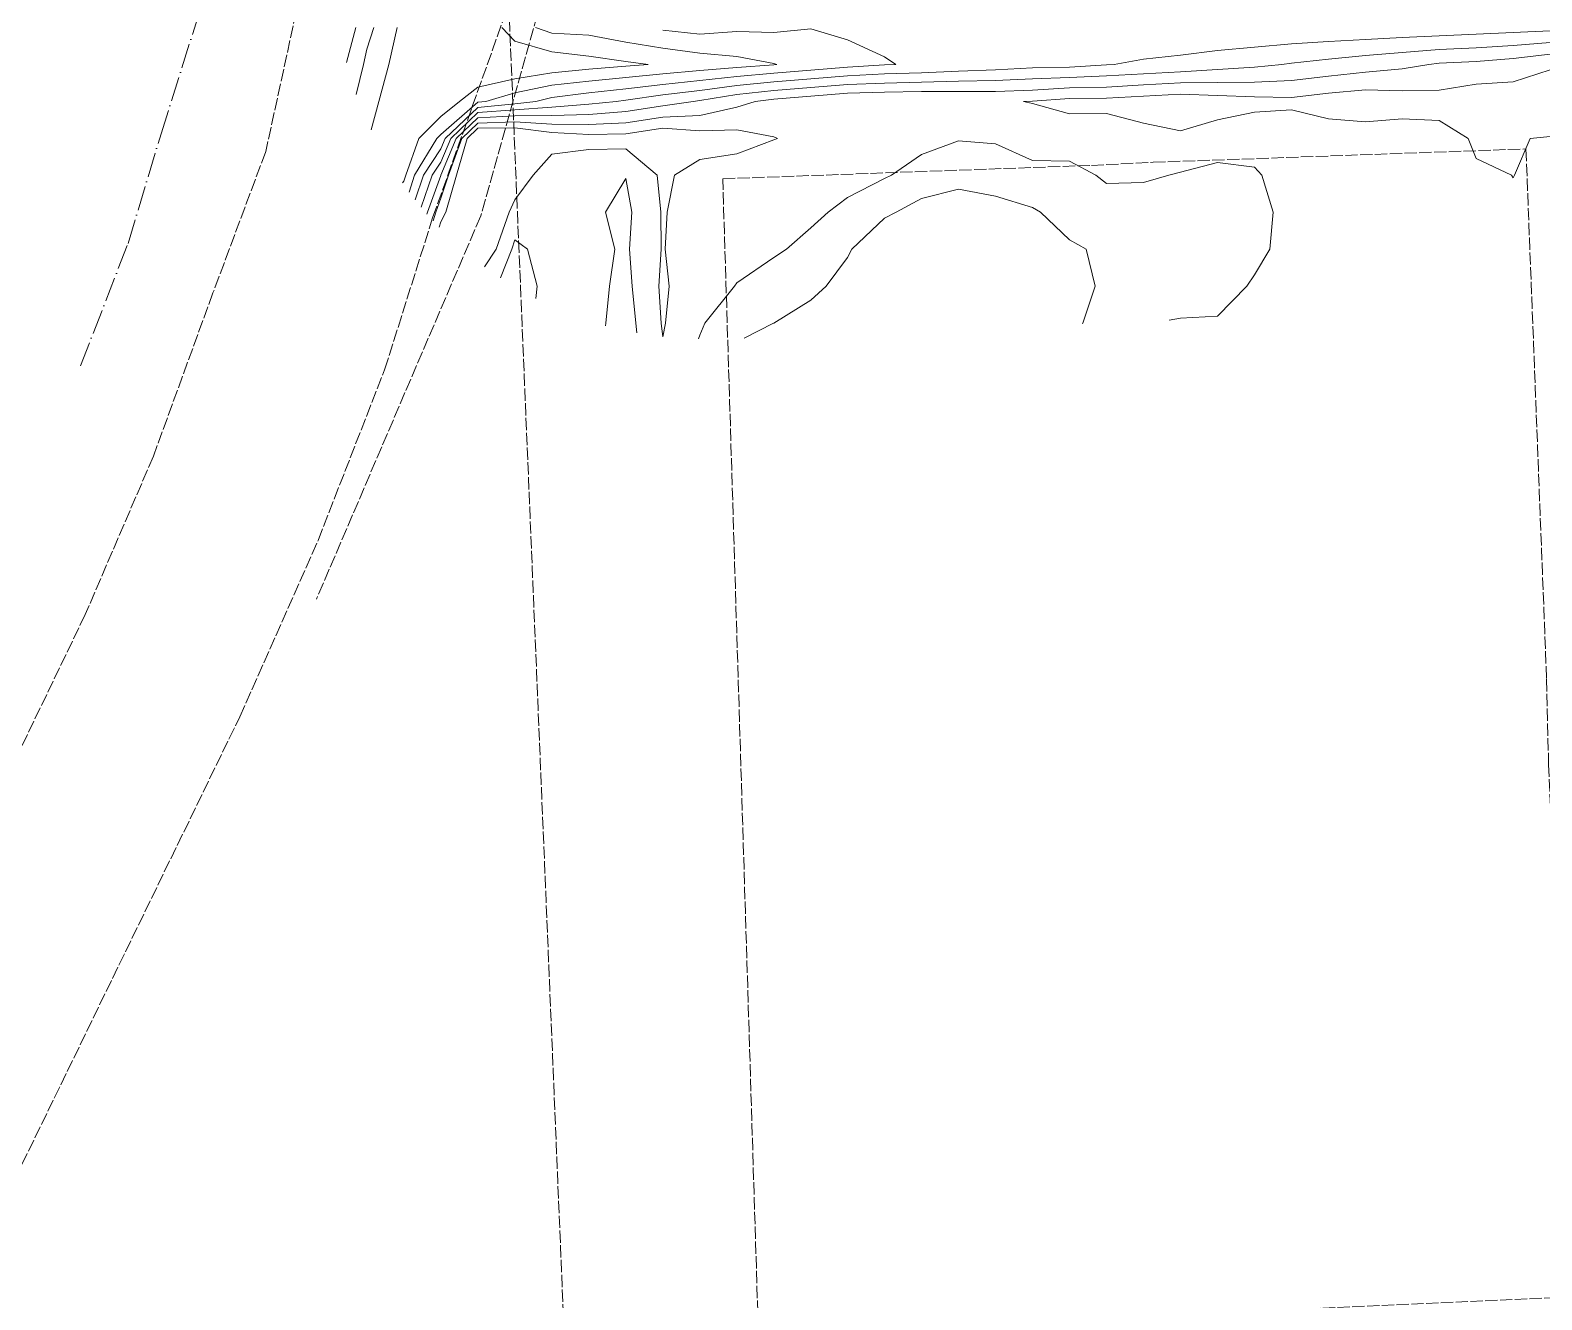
# Model space of a CAD drawing. Extents: x 2926914 to 2934323, y 13779309 to 13785155.
# Drawn here: x 2929404 to 2930018, y 13780807 to 13781323 of the extents above; entities that cross this region are included whole.
import ezdxf

# ---------------------------------------------------------------- set-up
doc = ezdxf.new("R2010")
doc.units = 21
doc.header["$LTSCALE"] = 10
doc.header["$MEASUREMENT"] = 0
doc.linetypes.add('DASHDOT', pattern=[1.4, 1, -0.2, 0, -0.2])
doc.linetypes.add('DASHED', pattern=[0.6, 0.5, -0.1])
for name, color, linetype, lineweight in [('EXIST-DITCH-NHD', 4, 'DASHED', 18), ('EXIST-PIPELINE-RRC', 30, 'DASHDOT', 18), ('PROJ-ADJOINING', 8, 'DASHED', 13), ('TOPO-CONTOUR', 34, 'CONTINUOUS', 9)]:
    doc.layers.add(name, color=color, linetype=linetype, lineweight=lineweight)

msp = doc.modelspace()

# ---------------------------------------------------------------- linework, layer by layer
at = {"layer": 'EXIST-DITCH-NHD'}
msp.add_lwpolyline([(2929621.94, 13782729.05), (2929633.69, 13782443.93), (2929651.2, 13782158.53), (2929658.7, 13781948.8), (2929650.29, 13781660.71), (2929635.14, 13781476.39), (2929618.24, 13781357.98), (2929587.18, 13781247.22), (2929520.52, 13781091.76)], dxfattribs=at)
at = {"layer": 'EXIST-PIPELINE-RRC'}
msp.add_lwpolyline([(2929424.86, 13781186.42), (2929444.08, 13781236.08), (2929457.47, 13781280.49), (2929475.11, 13781336.46), (2929487.88, 13781377.83), (2929501.87, 13781421.02), (2929509.78, 13781458.13), (2929518.3, 13781495.24), (2929527.42, 13781539.65), (2929534.72, 13781579.19), (2929543.24, 13781633.33), (2929549.93, 13781690.52), (2929554.19, 13781733.1), (2929558.44, 13781774.47), (2929560.27, 13781823.74), (2929560.27, 13781854.16), (2929541.21, 13782285.12), (2929539.37, 13782317.07), (2929557.79, 13782317.95)], dxfattribs=at)
at = {"layer": 'PROJ-ADJOINING'}
for points in [[(2929426.75, 13781085.49), (2928763.39, 13779710.9), (2927357.06, 13780134.26), (2927343.22, 13780457.98), (2926970.21, 13780570.67), (2926914.26, 13782286.9), (2927223.83, 13782299.79), (2929561.09, 13782389.63), (2929580.01, 13781918.76), (2929580.93, 13781849.86), (2929579.56, 13781790.53), (2929574.97, 13781703.79), (2929568.1, 13781628.27), (2929560.36, 13781566.36), (2929550.82, 13781510.51), (2929536.07, 13781439.21), (2929535.31, 13781435.72), (2929499.96, 13781273.37), (2929478.55, 13781216.04), (2929454.37, 13781149.73)], [(2929624.65, 13780705.9), (2929674.71, 13779437.36), (2928831.54, 13779691.47), (2929489.43, 13781044), (2929521.17, 13781115.56), (2929548.18, 13781184.84), (2929567.65, 13781246.43), (2929598.53, 13781333.12)], [(2929685.34, 13781262.32), (2929834.89, 13781267.75), (2929859.95, 13781269), (2930011.17, 13781274.43), (2930019.53, 13781059.3), (2930020.36, 13781024.62), (2930029.61, 13780808.64), (2929880.27, 13780801.85), (2929853.11, 13780800.28), (2929699.73, 13780796.11)]]:
    msp.add_lwpolyline(points, close=True, dxfattribs=at)
at = {"layer": 'TOPO-CONTOUR'}
for points, elevation in [([(2929532.71, 13781309.44), (2929536.51, 13781323.72)], 124.5), ([(2929536.68, 13781296.45), (2929539.56, 13781308.72), (2929541.01, 13781314.94), (2929543.77, 13781323.72)], 125), ([(2929542.68, 13781282.17), (2929545.81, 13781293.72), (2929549.93, 13781308.72), (2929553.2, 13781323.72)], 125.5), ([(2929595.76, 13781323.72), (2929601.01, 13781318.15), (2929616.01, 13781313.87), (2929631.01, 13781312.12), (2929646.01, 13781309.95), (2929655.03, 13781308.72), (2929646.01, 13781307.99), (2929631.01, 13781306.8), (2929616.01, 13781305.28), (2929601.01, 13781302.92), (2929586.01, 13781299.51), (2929578.6, 13781293.72), (2929571.01, 13781287.55), (2929562.01, 13781278.72), (2929556.75, 13781263.72), (2929556.01, 13781261.38), (2929555.39, 13781260.63)], 125.5), ([(2929609.42, 13781323.72), (2929616.01, 13781321.34), (2929631.01, 13781320.61), (2929646.01, 13781317.72), (2929661.01, 13781315.27), (2929676.01, 13781313.3), (2929691.01, 13781311.99), (2929706.01, 13781309.12), (2929707.28, 13781308.72), (2929706.01, 13781308.61), (2929691.01, 13781307.53), (2929676.01, 13781306.28), (2929661.01, 13781304.89), (2929646.01, 13781303.39), (2929631.01, 13781301.98), (2929616.01, 13781300.29), (2929601.01, 13781297.16), (2929589.3, 13781293.72), (2929586.01, 13781293.37), (2929571.01, 13781280.31), (2929569.39, 13781278.72), (2929560.32, 13781263.72), (2929558.14, 13781256.83)], 125), ([(2929661.01, 13781322.6), (2929676.01, 13781320.93), (2929691.01, 13781322.12), (2929706.01, 13781321.66), (2929721.01, 13781323.1), (2929736.01, 13781318.66), (2929751.01, 13781311.74), (2929755.6, 13781308.72), (2929751.01, 13781308.53), (2929736.01, 13781307.59), (2929721.01, 13781306.43), (2929706.01, 13781305.11), (2929691.01, 13781303.84), (2929676.01, 13781302.2), (2929661.01, 13781300.61), (2929646.01, 13781298.78), (2929631.01, 13781297.16), (2929616.01, 13781295.29), (2929609.46, 13781293.72), (2929601.01, 13781292.74), (2929586.01, 13781291.25), (2929572.76, 13781278.72), (2929571.01, 13781274.51), (2929563.89, 13781263.72), (2929560.61, 13781253.79)], 124.5), ([(2930021.01, 13781322.29), (2930006.01, 13781321.69), (2929991.01, 13781320.94), (2929976.01, 13781320.37), (2929961.01, 13781319.61), (2929946.01, 13781318.86), (2929931.01, 13781318.05), (2929916.01, 13781317.03), (2929901.01, 13781315.77), (2929886.01, 13781314.36), (2929871.01, 13781312.42), (2929856.01, 13781310.83), (2929844.15, 13781308.72), (2929841.01, 13781308.52), (2929826.01, 13781307.66), (2929811.01, 13781307.3), (2929796.01, 13781306.53), (2929781.01, 13781306.02), (2929766.01, 13781305.37), (2929751.01, 13781304.84), (2929736.01, 13781304.07), (2929721.01, 13781302.91), (2929706.01, 13781301.62), (2929691.01, 13781300.15), (2929676.01, 13781298.13), (2929661.01, 13781296.33), (2929646.01, 13781294.17), (2929642.17, 13781293.72), (2929631.01, 13781292.55), (2929616.01, 13781291.37), (2929601.01, 13781290.31), (2929586.01, 13781289.14), (2929574.99, 13781278.72), (2929571.01, 13781269.1), (2929567.46, 13781263.72), (2929563, 13781250.84)], 124), ([(2930021.01, 13781317.57), (2930006.01, 13781316.4), (2929991.01, 13781315.4), (2929976.01, 13781314.78), (2929961.01, 13781313.53), (2929946.01, 13781312.38), (2929931.01, 13781310.89), (2929916.01, 13781309.21), (2929912.16, 13781308.72), (2929901.01, 13781307.62), (2929886.01, 13781306.69), (2929871.01, 13781305.74), (2929856.01, 13781304.95), (2929841.01, 13781304.03), (2929826.01, 13781303.41), (2929811.01, 13781302.82), (2929796.01, 13781302.13), (2929781.01, 13781301.86), (2929766.01, 13781301.57), (2929751.01, 13781301.16), (2929736.01, 13781300.56), (2929721.01, 13781299.4), (2929706.01, 13781298.12), (2929691.01, 13781296.46), (2929676.01, 13781294.06), (2929673.38, 13781293.72), (2929661.01, 13781291.94), (2929646.01, 13781289.61), (2929631.01, 13781288.45), (2929616.01, 13781287.94), (2929601.01, 13781287.87), (2929586.01, 13781287.03), (2929577.23, 13781278.72), (2929571.03, 13781263.72), (2929571.01, 13781263.68), (2929565.59, 13781248.72), (2929565.36, 13781247.93)], 123.5), ([(2930021.01, 13781312.85), (2930006.01, 13781311.12), (2929991.01, 13781309.86), (2929976.01, 13781309.19), (2929971.72, 13781308.72), (2929961.01, 13781306.87), (2929946.01, 13781305.59), (2929931.01, 13781303.93), (2929916.01, 13781302.2), (2929901.01, 13781301.56), (2929886.01, 13781301.43), (2929871.01, 13781301.18), (2929856.01, 13781300.39), (2929841.01, 13781299.54), (2929826.01, 13781299.16), (2929811.01, 13781298.33), (2929796.01, 13781297.73), (2929781.01, 13781297.7), (2929766.01, 13781297.76), (2929751.01, 13781297.47), (2929736.01, 13781297.05), (2929721.01, 13781295.89), (2929706.01, 13781294.63), (2929698.52, 13781293.72), (2929691.01, 13781291.33), (2929676.01, 13781288.02), (2929661.01, 13781287.38), (2929646.01, 13781285.05), (2929631.01, 13781284.34), (2929616.01, 13781284.52), (2929601.01, 13781285.44), (2929586.01, 13781284.91), (2929579.47, 13781278.72), (2929574.15, 13781263.72), (2929571.01, 13781254.51), (2929568.91, 13781248.72), (2929567.88, 13781245.22)], 123), ([(2930021.01, 13781306.5), (2930006.01, 13781301.7), (2929991.01, 13781300.68), (2929976.01, 13781298.27), (2929961.01, 13781298.03), (2929946.01, 13781298.4), (2929931.01, 13781297.06), (2929916.01, 13781295.23), (2929901.01, 13781295.5), (2929886.01, 13781296.17), (2929871.01, 13781296.61), (2929856.01, 13781295.82), (2929841.01, 13781295.06), (2929826.01, 13781294.9), (2929811.01, 13781293.85), (2929807.34, 13781293.72), (2929811.01, 13781292.85), (2929826.01, 13781288.73), (2929841.01, 13781288.79), (2929856.01, 13781284.87), (2929871.01, 13781281.72), (2929886.01, 13781286.28), (2929901.01, 13781289.32), (2929916.01, 13781290.33), (2929931.01, 13781286.58), (2929946.01, 13781285.45), (2929961.01, 13781286.68), (2929976.01, 13781286.01), (2929987.66, 13781278.72), (2929991.01, 13781270.59), (2930005.24, 13781263.72), (2930006.01, 13781262.66), (2930006.5, 13781263.72), (2930012.9, 13781278.72), (2930021.01, 13781279.44)], 122.5), ([(2929661.06, 13781198.23), (2929662.09, 13781203.72), (2929663.63, 13781218.72), (2929662.04, 13781233.72), (2929662.77, 13781248.72), (2929665.79, 13781263.72), (2929676.01, 13781270.17), (2929691.01, 13781272.43), (2929706.01, 13781278.14), (2929707.55, 13781278.72), (2929706.01, 13781279.28), (2929691.01, 13781282.13), (2929676.01, 13781281.8), (2929661.01, 13781282.82), (2929646.01, 13781280.49), (2929631.01, 13781280.24), (2929616.01, 13781281.09), (2929601.01, 13781283.01), (2929586.01, 13781282.8), (2929581.7, 13781278.72), (2929577.27, 13781263.72), (2929572.94, 13781248.72), (2929571.01, 13781244.84), (2929570.37, 13781242.7)], 122.5), ([(2929588.68, 13781226.54), (2929593.46, 13781233.72), (2929598.68, 13781248.72), (2929601.01, 13781253.81), (2929608.41, 13781263.72), (2929616.01, 13781272.29), (2929631.01, 13781274.14), (2929646.01, 13781274.47), (2929658.74, 13781263.72), (2929660.2, 13781248.72), (2929660.39, 13781233.72), (2929659.46, 13781218.72), (2929660.31, 13781203.72), (2929660.98, 13781198.24)], 122.5), ([(2929675.51, 13781197.31), (2929676.01, 13781198.89), (2929678.13, 13781203.72), (2929690.14, 13781218.72), (2929691.01, 13781220.02), (2929706.01, 13781230.31), (2929711.14, 13781233.72), (2929721.01, 13781242.35), (2929728.07, 13781248.72), (2929736.01, 13781254.72), (2929751.01, 13781262.38), (2929753.75, 13781263.72), (2929766.01, 13781272.11), (2929781.01, 13781277.7), (2929796.01, 13781276.53), (2929811.01, 13781269.77), (2929826.01, 13781269.5), (2929836.73, 13781263.72), (2929841.01, 13781260.35), (2929856.01, 13781260.86), (2929866.32, 13781263.72), (2929871.01, 13781264.93), (2929886.01, 13781268.9), (2929901.01, 13781266.99), (2929904.03, 13781263.72), (2929908.65, 13781248.72), (2929907.29, 13781233.72), (2929901.01, 13781223.31), (2929897.88, 13781218.72), (2929886.01, 13781206.55), (2929871.01, 13781205.74), (2929866.38, 13781204.92)], 123), ([(2929637.83, 13781202.66), (2929637.93, 13781203.72), (2929639.35, 13781218.72), (2929641.55, 13781233.72), (2929637.72, 13781248.72), (2929646.01, 13781262.39), (2929648.46, 13781248.72), (2929647.5, 13781233.72), (2929648.56, 13781218.72), (2929650.12, 13781203.72), (2929650.51, 13781199.78)], 123), ([(2929694.04, 13781197.67), (2929705.88, 13781203.72), (2929706.01, 13781203.78), (2929721.01, 13781213), (2929727.32, 13781218.72), (2929736.01, 13781230.33), (2929737.75, 13781233.72), (2929751.01, 13781246.29), (2929755.63, 13781248.72), (2929766.01, 13781254.26), (2929781.01, 13781258.11), (2929796.01, 13781255.29), (2929811.01, 13781250.62), (2929814.22, 13781248.72), (2929826.01, 13781237.54), (2929832.83, 13781233.72), (2929836.4, 13781218.72), (2929831.35, 13781203.72), (2929831.22, 13781203.44)], 123.5), ([(2929595.13, 13781222.17), (2929599.83, 13781233.72), (2929601.01, 13781237.55), (2929606.08, 13781233.72), (2929610.11, 13781218.72), (2929609.49, 13781213.74)], 123)]:
    msp.add_lwpolyline(points, dxfattribs=dict(at, elevation=elevation))

doc.saveas('drawing.dxf')
